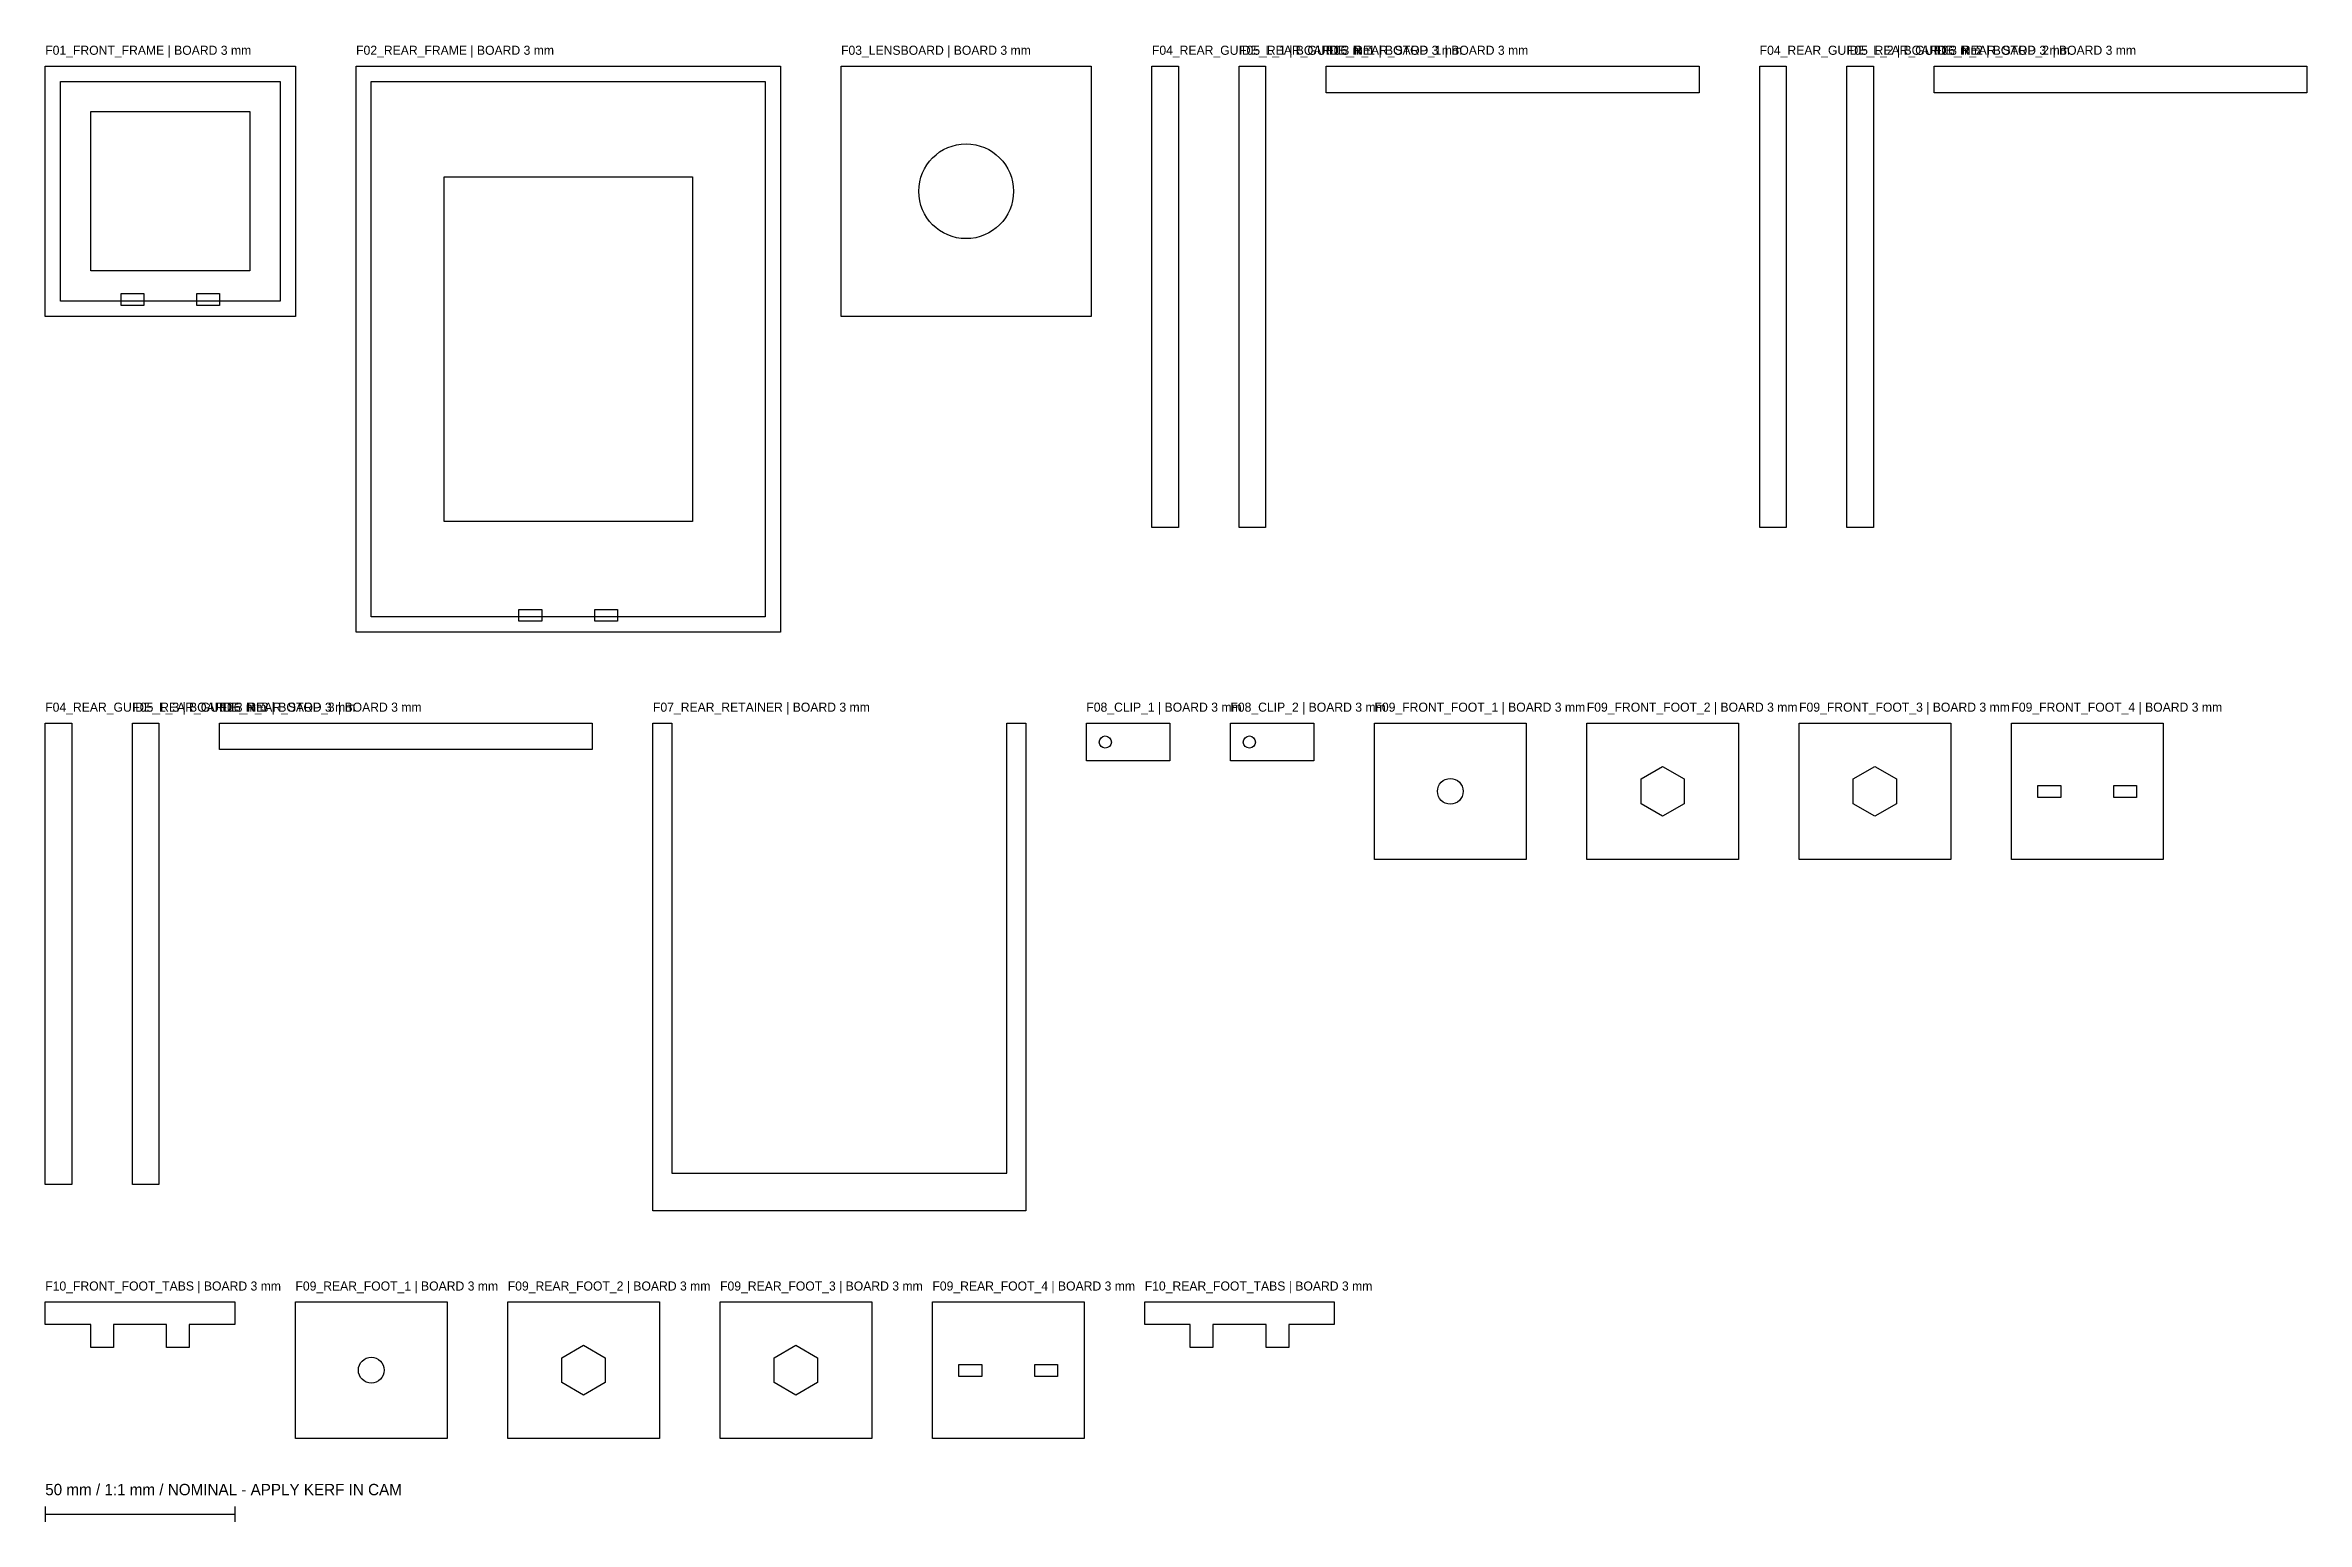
# Model space of a CAD drawing. Extents: x 10 to 606, y -400 to -10.
import ezdxf

# ---------------------------------------------------------------- set-up
doc = ezdxf.new("R2010")
doc.units = 0
for name, color, linetype in [('CALIBRATION', 7, 'CONTINUOUS'), ('CUT', 1, 'CONTINUOUS'), ('GUIDE', 8, 'CONTINUOUS'), ('LABEL', 7, 'CONTINUOUS')]:
    doc.layers.add(name, color=color, linetype=linetype)

msp = doc.modelspace()

# ---------------------------------------------------------------- linework, layer by layer
at = {"layer": 'CALIBRATION'}
for p, q in [((10, -396), (10, -400)), ((10, -398), (60, -398)), ((60, -396), (60, -400))]:
    msp.add_line(p, q, dxfattribs=at)
at = {"layer": 'CUT'}
for points in [[(10, -16), (76, -16), (76, -82), (10, -82)], [(92, -16), (203.9, -16), (203.9, -165.3), (92, -165.3)], [(219.9, -16), (285.9, -16), (285.9, -82), (219.9, -82)], [(301.9, -16), (308.9, -16), (308.9, -137.7), (301.9, -137.7)], [(324.9, -16), (331.9, -16), (331.9, -137.7), (324.9, -137.7)], [(347.9, -16), (446.2, -16), (446.2, -23), (347.9, -23)], [(462.2, -16), (469.2, -16), (469.2, -137.7), (462.2, -137.7)], [(485.2, -16), (492.2, -16), (492.2, -137.7), (485.2, -137.7)], [(508.2, -16), (606.5, -16), (606.5, -23), (508.2, -23)], [(22, -28), (64, -28), (64, -70), (22, -70)], [(115.2, -45.2), (180.7, -45.2), (180.7, -136.1), (115.2, -136.1)], [(30, -76), (36, -76), (36, -79.15), (30, -79.15)], [(50, -76), (56, -76), (56, -79.15), (50, -79.15)], [(134.95, -159.3), (140.95, -159.3), (140.95, -162.45), (134.95, -162.45)], [(154.95, -159.3), (160.95, -159.3), (160.95, -162.45), (154.95, -162.45)], [(10, -189.3), (17, -189.3), (17, -311), (10, -311)], [(33, -189.3), (40, -189.3), (40, -311), (33, -311)], [(56, -189.3), (154.3, -189.3), (154.3, -196.3), (56, -196.3)], [(170.3, -189.3), (175.3, -189.3), (175.3, -308), (263.6, -308), (263.6, -189.3), (268.6, -189.3), (268.6, -318), (170.3, -318)], [(284.6, -189.3), (306.6, -189.3), (306.6, -199.3), (284.6, -199.3)], [(322.6, -189.3), (344.6, -189.3), (344.6, -199.3), (322.6, -199.3)], [(360.6, -189.3), (400.6, -189.3), (400.6, -225.3), (360.6, -225.3)], [(416.6, -189.3), (456.6, -189.3), (456.6, -225.3), (416.6, -225.3)], [(472.6, -189.3), (512.6, -189.3), (512.6, -225.3), (472.6, -225.3)], [(528.6, -189.3), (568.6, -189.3), (568.6, -225.3), (528.6, -225.3)], [(442.3, -210.5909), (436.6, -213.8818), (430.9, -210.5909), (430.9, -204.0091), (436.6, -200.7182), (442.3, -204.0091)], [(498.3, -210.5909), (492.6, -213.8818), (486.9, -210.5909), (486.9, -204.0091), (492.6, -200.7182), (498.3, -204.0091)], [(535.6, -205.8), (541.6, -205.8), (541.6, -208.95), (535.6, -208.95)], [(555.6, -205.8), (561.6, -205.8), (561.6, -208.95), (555.6, -208.95)], [(10, -342), (60, -342), (60, -348), (48, -348), (48, -354), (42, -354), (42, -348), (28, -348), (28, -354), (22, -354), (22, -348), (10, -348)], [(76, -342), (116, -342), (116, -378), (76, -378)], [(132, -342), (172, -342), (172, -378), (132, -378)], [(188, -342), (228, -342), (228, -378), (188, -378)], [(244, -342), (284, -342), (284, -378), (244, -378)], [(300, -342), (350, -342), (350, -348), (338, -348), (338, -354), (332, -354), (332, -348), (318, -348), (318, -354), (312, -354), (312, -348), (300, -348)], [(157.7, -363.2909), (152, -366.5818), (146.3, -363.2909), (146.3, -356.7091), (152, -353.4182), (157.7, -356.7091)], [(213.7, -363.2909), (208, -366.5818), (202.3, -363.2909), (202.3, -356.7091), (208, -353.4182), (213.7, -356.7091)], [(251, -358.5), (257, -358.5), (257, -361.65), (251, -361.65)], [(271, -358.5), (277, -358.5), (277, -361.65), (271, -361.65)]]:
    msp.add_lwpolyline(points, close=True, dxfattribs=at)
for centre, radius in [((252.9, -49), 12.5), ((289.6, -194.3), 1.6), ((327.6, -194.3), 1.6), ((380.6, -207.3), 3.4), ((96, -360), 3.4)]:
    msp.add_circle(centre, radius, dxfattribs=at)
at = {"layer": 'GUIDE'}
for points in [[(14, -20), (72, -20), (72, -78), (14, -78)], [(96, -20), (199.9, -20), (199.9, -161.3), (96, -161.3)]]:
    msp.add_lwpolyline(points, close=True, dxfattribs=at)

# ---------------------------------------------------------------- texts
at = {"layer": 'LABEL'}
for s, height, p in [('F01_FRONT_FRAME | BOARD 3 mm', 2.4, (10, -13)), ('F02_REAR_FRAME | BOARD 3 mm', 2.4, (92, -13)), ('F03_LENSBOARD | BOARD 3 mm', 2.4, (219.9, -13)), ('F04_REAR_GUIDE_L_1 | BOARD 3 mm', 2.4, (301.9, -13)), ('F05_REAR_GUIDE_R_1 | BOARD 3 mm', 2.4, (324.9, -13)), ('F06_REAR_STOP_1 | BOARD 3 mm', 2.4, (347.9, -13)), ('F04_REAR_GUIDE_L_2 | BOARD 3 mm', 2.4, (462.2, -13)), ('F05_REAR_GUIDE_R_2 | BOARD 3 mm', 2.4, (485.2, -13)), ('F06_REAR_STOP_2 | BOARD 3 mm', 2.4, (508.2, -13)), ('F04_REAR_GUIDE_L_3 | BOARD 3 mm', 2.4, (10, -186.3)), ('F05_REAR_GUIDE_R_3 | BOARD 3 mm', 2.4, (33, -186.3)), ('F06_REAR_STOP_3 | BOARD 3 mm', 2.4, (56, -186.3)), ('F07_REAR_RETAINER | BOARD 3 mm', 2.4, (170.3, -186.3)), ('F08_CLIP_1 | BOARD 3 mm', 2.4, (284.6, -186.3)), ('F08_CLIP_2 | BOARD 3 mm', 2.4, (322.6, -186.3)), ('F09_FRONT_FOOT_1 | BOARD 3 mm', 2.4, (360.6, -186.3)), ('F09_FRONT_FOOT_2 | BOARD 3 mm', 2.4, (416.6, -186.3)), ('F09_FRONT_FOOT_3 | BOARD 3 mm', 2.4, (472.6, -186.3)), ('F09_FRONT_FOOT_4 | BOARD 3 mm', 2.4, (528.6, -186.3)), ('F10_FRONT_FOOT_TABS | BOARD 3 mm', 2.4, (10, -339)), ('F09_REAR_FOOT_1 | BOARD 3 mm', 2.4, (76, -339)), ('F09_REAR_FOOT_2 | BOARD 3 mm', 2.4, (132, -339)), ('F09_REAR_FOOT_3 | BOARD 3 mm', 2.4, (188, -339)), ('F09_REAR_FOOT_4 | BOARD 3 mm', 2.4, (244, -339)), ('F10_REAR_FOOT_TABS | BOARD 3 mm', 2.4, (300, -339)), ('50 mm / 1:1 mm / NOMINAL - APPLY KERF IN CAM', 3, (10, -393))]:
    msp.add_text(s, height=height, dxfattribs=at).set_placement(p)

doc.saveas('drawing.dxf')
